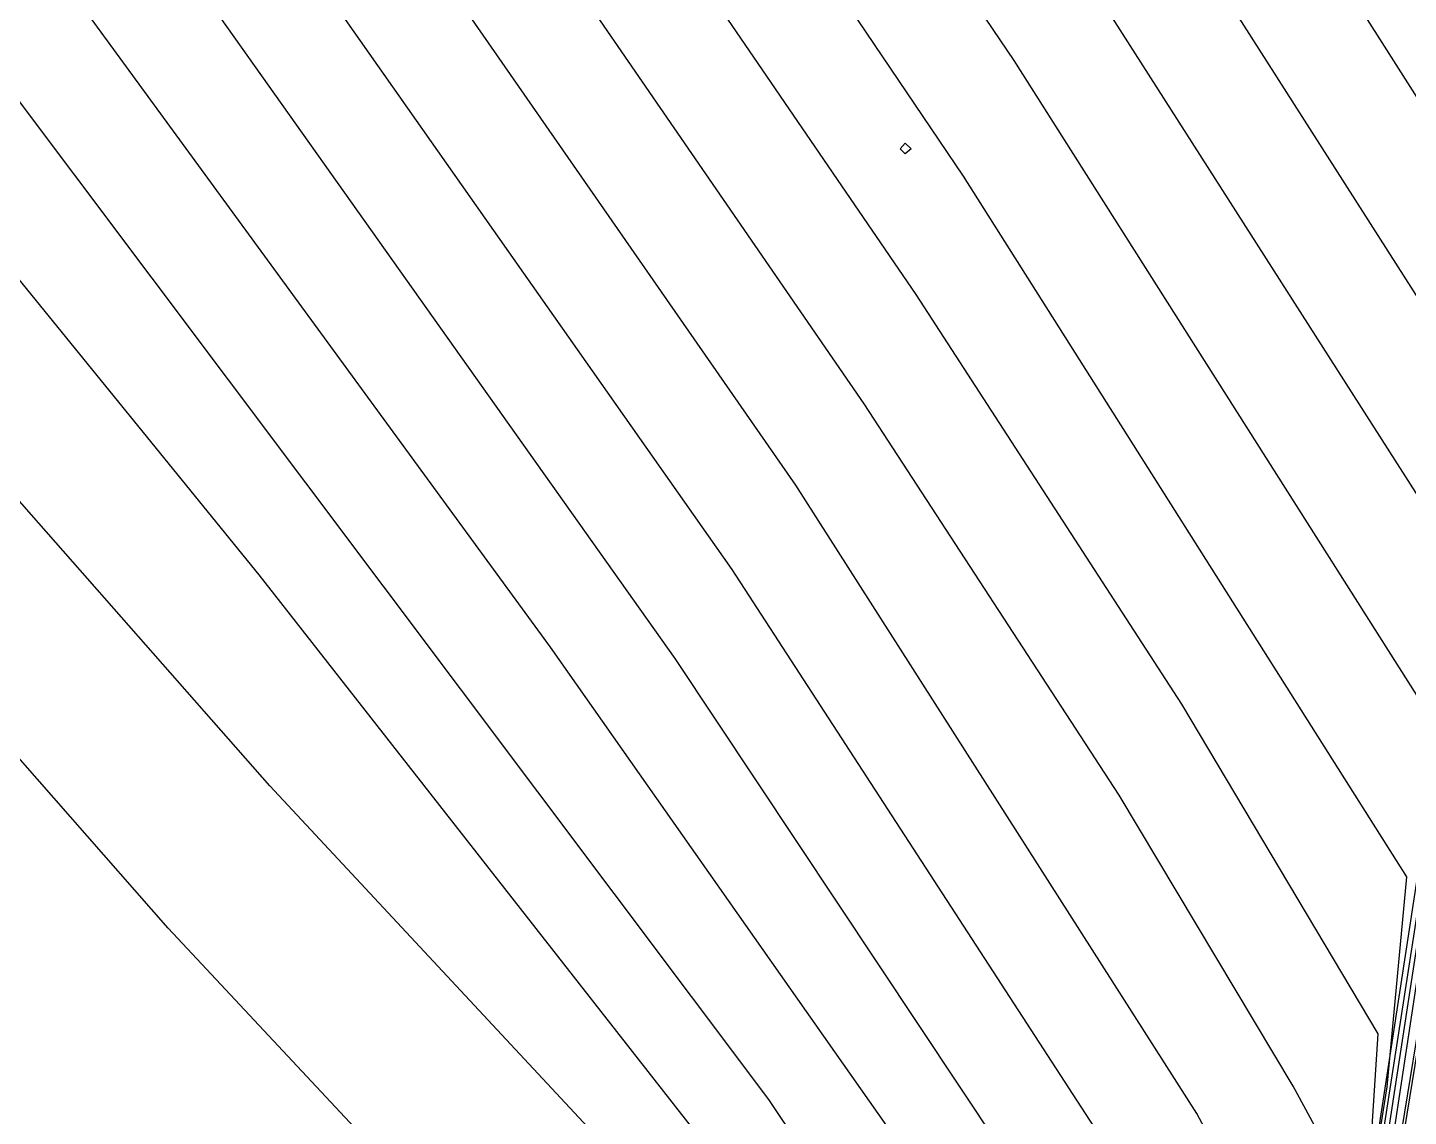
# Model space of a CAD drawing. Header units: inches. Extents: x 2608994 to 2618701, y 1261813 to 1271655.
# Drawn here: x 2617569.4 to 2617751.6, y 1264675.9 to 1264819.5 of the extents above; entities that cross this region are included whole.
import ezdxf

# ---------------------------------------------------------------- set-up
doc = ezdxf.new("R2010")
doc.units = ezdxf.units.IN
doc.header["$MEASUREMENT"] = 0

msp = doc.modelspace()

# ---------------------------------------------------------------- linework, layer by layer
for points, elevation in [([(2617732.56, 1264559.92), (2617765.6, 1264763.64), (2617774, 1264822.63), (2617774, 1264831.89), (2617548.4, 1265168.95), (2617422.4, 1265363.9), (2617289.2, 1265581.34), (2617140.36, 1265837.92), (2617079.88, 1265932.72), (2617009.8, 1266033.52), (2616935.17, 1266133.12), (2616854.8, 1266232.56), (2616785.2, 1266312.61), (2616752.8, 1266346.78), (2616724, 1266374.45), (2616690.4, 1266402.98), (2616658, 1266427.8), (2616624.4, 1266450.11), (2616514, 1266514.12), (2616413.2, 1266575.5), (2616326.8, 1266630.77), (2616240.4, 1266688.71), (2616150.16, 1266752.32), (2616061.6, 1266818.06)], 273), ([(2617732.05, 1264559.92), (2617758.4, 1264721.24), (2617770.61, 1264807.12), (2617770.4, 1264810.86), (2617738.39, 1264859.92), (2617516, 1265191.9), (2617402.68, 1265368.72), (2617273.6, 1265581.17), (2617127.34, 1265835.52), (2617072.73, 1265921.92), (2617005.84, 1266019.12), (2616937.42, 1266111.52), (2616867.86, 1266199.12), (2616796, 1266283.58), (2616761.1, 1266321.52), (2616728.8, 1266353.53), (2616697.6, 1266380.68), (2616662.8, 1266407.81), (2616625.6, 1266432.73), (2616506.8, 1266501.14), (2616397.6, 1266567.5), (2616296.8, 1266632.38), (2616199.6, 1266698.54), (2616100.09, 1266770.32)], 272), ([(2617740.4, 1264612.33), (2617766.93, 1264787.92), (2617723.6, 1264856.2), (2617516.55, 1265164.72), (2617395.75, 1265353.12), (2617262.91, 1265572.72), (2617113.71, 1265834.32), (2617061.69, 1265917.12), (2616996.79, 1266011.92), (2616931.39, 1266100.72), (2616864.16, 1266185.92), (2616793.6, 1266269.26), (2616758.8, 1266307.18), (2616727.45, 1266338.32), (2616696.4, 1266365.3), (2616662.8, 1266391.39), (2616626.8, 1266415.4), (2616503.2, 1266486.02), (2616391.6, 1266553.49), (2616293.2, 1266616.55), (2616199.13, 1266680.32), (2616100, 1266751.59)], 271), ([(2617735.58, 1264586.32), (2617763.27, 1264767.52), (2617714, 1264844.77), (2617507.12, 1265152.72), (2617385.77, 1265342.32), (2617271.2, 1265531.74), (2617192, 1265668.96), (2617103.7, 1265827.12), (2617049.97, 1265913.52), (2616987.83, 1266004.72), (2616924.53, 1266091.12), (2616859.54, 1266173.92), (2616791.81, 1266254.32), (2616756.69, 1266292.72), (2616725.28, 1266323.92), (2616695.2, 1266349.98), (2616662.8, 1266375.03), (2616628, 1266398.13), (2616502, 1266469.5), (2616390.61, 1266536.32), (2616292, 1266599.11), (2616198.4, 1266662.25), (2616098.8, 1266733.64)], 270), ([(2617731.2, 1264563.52), (2617759.62, 1264747.12), (2617705.6, 1264831.68), (2617498, 1265140.21), (2617374.99, 1265332.72), (2617255.95, 1265530.72), (2617175.2, 1265671.92), (2617090.28, 1265825.92), (2617039.13, 1265908.72), (2616979.8, 1265996.32), (2616917.75, 1266081.52), (2616855, 1266161.92), (2616790, 1266239.45), (2616755.2, 1266277.66), (2616724.46, 1266308.32), (2616695.2, 1266333.73), (2616662.8, 1266358.72), (2616628, 1266381.62), (2616502, 1266452.29), (2616390.4, 1266518.68), (2616292, 1266580.87), (2616195.7, 1266645.52), (2616096.4, 1266716.54)], 269), ([(2617730.8, 1264564.12), (2617755.71, 1264726.72), (2617699.6, 1264815.16), (2617487.38, 1265129.92), (2617362.66, 1265325.52), (2617240, 1265530.87), (2617162, 1265668.55), (2617076.98, 1265824.72), (2617027.63, 1265905.12), (2616971.03, 1265989.12), (2616911.96, 1266070.72), (2616850.54, 1266149.92), (2616788.48, 1266224.32), (2616754, 1266262.36), (2616724, 1266292.44), (2616696.4, 1266316.55), (2616664, 1266341.6), (2616630.4, 1266363.75), (2616501.3, 1266435.52), (2616388, 1266502.38), (2616289.6, 1266564.19), (2616194.78, 1266627.52), (2616095.44, 1266698.32)], 268), ([(2617703.55, 1264663.12), (2617654.87, 1264736.32), (2617459.21, 1265012.32), (2617395.47, 1265107.12), (2617334.8, 1265201.14), (2617256.46, 1265330.32), (2617177.6, 1265470.22), (2617094.8, 1265627.18), (2617000.44, 1265816.32), (2616978.05, 1265855.92), (2616930.93, 1265930.32), (2616876.24, 1266009.52), (2616820, 1266084.87), (2616767.2, 1266149.1), (2616737.2, 1266182.29), (2616710.8, 1266208.31), (2616683.2, 1266231.07), (2616654.4, 1266251.5), (2616635.2, 1266262.87), (2616478, 1266345.53), (2616364, 1266409.85), (2616247.6, 1266480.8), (2616138.4, 1266553.32), (2616056.8, 1266611.91)], 262), ([(2617682.8, 1264674.69), (2617638.4, 1264737.83), (2617502.78, 1264923.52), (2617432.56, 1265023.12), (2617360, 1265131.3), (2617291.04, 1265241.52), (2617228, 1265349.21), (2617164.96, 1265463.52), (2617082.76, 1265621.92), (2616986.17, 1265818.72), (2616938.38, 1265899.12), (2616873.58, 1265995.12), (2616805.6, 1266086.22), (2616742, 1266161.14), (2616715.6, 1266188.05), (2616694, 1266206.84), (2616666.4, 1266227.53), (2616642.4, 1266242.7), (2616481.7, 1266326.32), (2616350.8, 1266399.6), (2616256, 1266456.92), (2616166, 1266515.36), (2616066.4, 1266585.37)], 261), ([(2617702, 1264626.68), (2617667.2, 1264678.18), (2617482.95, 1264923.52), (2617421.53, 1265008.72), (2617359.39, 1265101.12), (2617296.77, 1265200.72), (2617231.22, 1265312.32), (2617165.6, 1265431.62), (2617076.8, 1265604.42), (2616972.69, 1265819.92), (2616950.96, 1265858.32), (2616917.93, 1265911.12), (2616855.64, 1266002.32), (2616793.12, 1266085.12), (2616734.8, 1266152.91), (2616710.8, 1266176.82), (2616690.4, 1266194.02), (2616665.2, 1266212.52), (2616643.6, 1266225.89), (2616484, 1266307.91), (2616355.02, 1266379.12), (2616259.6, 1266436.05), (2616168.4, 1266494.62), (2616070, 1266563.16)], 260), ([(2617663.6, 1264666.17), (2617600, 1264747.34), (2617509.44, 1264858.72), (2617444.36, 1264945.12), (2617372.94, 1265048.32), (2617301.91, 1265159.92), (2617234.75, 1265273.92), (2617166.8, 1265397.8), (2617070.8, 1265586.58), (2616959.38, 1265821.12), (2616933.31, 1265866.72), (2616895.91, 1265925.52), (2616837.72, 1266009.52), (2616779.2, 1266085.78), (2616727.6, 1266144.66), (2616707.2, 1266164.48), (2616686.8, 1266181.19), (2616644.8, 1266209.14), (2616486.4, 1266289.48), (2616359.14, 1266358.72), (2616260.8, 1266416.62), (2616168.4, 1266475.38), (2616068.8, 1266544.3)], 259), ([(2617654, 1264663.14), (2617601.38, 1264719.52), (2617553.91, 1264773.52), (2617486.47, 1264856.32), (2617407.25, 1264964.32), (2617328.8, 1265082.85), (2617239.62, 1265231.92), (2617150, 1265397.37), (2617063.6, 1265570.73), (2616949.8, 1265815.12), (2616937.83, 1265837.92), (2616900.67, 1265899.12), (2616853.35, 1265969.92), (2616806.25, 1266034.72), (2616763.6, 1266088.38), (2616733.86, 1266122.32), (2616709.6, 1266146.77), (2616685.6, 1266166.55), (2616659.2, 1266184.84), (2616478, 1266276.69), (2616362.8, 1266338.61), (2616246.4, 1266406.62), (2616139.6, 1266475.15), (2616059.2, 1266531.35)], 258), ([(2617730.61, 1264565.92), (2617748.8, 1264679.82), (2617751.36, 1264707.52), (2617692.9, 1264799.92), (2617477.06, 1265119.12), (2617351.73, 1265315.92), (2617287.16, 1265422.72), (2617223.2, 1265532.46), (2617148.89, 1265665.12), (2617064.48, 1265822.32), (2617017.78, 1265899.12), (2616964.84, 1265978.32), (2616908.91, 1266056.32)], 267), ([(2617744, 1264665.9), (2617736.37, 1264679.92), (2617713.43, 1264718.32), (2617679.79, 1264769.92), (2617532.69, 1264983.52), (2617456.97, 1265096.32), (2617390.89, 1265198.32), (2617325.74, 1265302.72), (2617261.05, 1265410.72), (2617199.73, 1265517.52), (2617124.8, 1265654.59), (2617037.82, 1265821.12), (2616993.81, 1265894.32), (2616942.81, 1265971.12), (2616888.85, 1266046.72)], 265), ([(2617746.4, 1264668.51), (2617747.6, 1264686.83), (2617721.7, 1264730.32), (2617686.64, 1264784.32), (2617539.66, 1264999.12), (2617462.72, 1265114.32), (2617337.2, 1265311.98), (2617272.78, 1265419.12), (2617208.8, 1265529.75), (2617135.6, 1265662.13), (2617051.41, 1265821.12), (2617006.5, 1265895.52), (2616956.25, 1265971.12), (2616902.37, 1266046.72)], 266), ([(2617740.4, 1264644.99), (2617723.69, 1264676.32), (2617670.8, 1264759.16), (2617528.21, 1264964.32), (2617452.71, 1265075.92), (2617380.87, 1265186.32), (2617313.48, 1265294.32), (2617249.76, 1265401.12), (2617189.6, 1265507.01), (2617112.8, 1265649.32), (2617025.02, 1265819.92), (2616981.27, 1265893.12), (2616932.81, 1265966.32), (2616879.88, 1266040.72)], 264), ([(2617712.91, 1264670.32), (2617662.4, 1264748.04), (2617523.78, 1264945.12), (2617447.51, 1265056.72), (2617371.27, 1265173.12), (2617300.81, 1265285.92), (2617240, 1265388.6), (2617178.38, 1265498.32), (2617100.8, 1265644.1), (2617012.35, 1265818.72), (2616969.62, 1265890.72), (2616922.11, 1265962.72)], 263), ([(2617647.87, 1264636.72), (2617588, 1264700.78), (2617536.4, 1264759.49), (2617483.99, 1264823.92), (2617436.8, 1264886.54), (2617388.19, 1264955.92), (2617340.05, 1265029.12), (2617293.24, 1265104.72), (2617210.79, 1265248.72), (2617127.2, 1265408.74), (2617046.8, 1265574.77), (2616926.89, 1265835.52)], 257), ([(2617685.2, 1264802.86), (2617684.54, 1264803.52), (2617685.2, 1264804.28), (2617685.99, 1264803.52), (2617685.2, 1264802.86)], 267)]:
    msp.add_lwpolyline(points, dxfattribs=dict(elevation=elevation))

doc.saveas('drawing.dxf')
